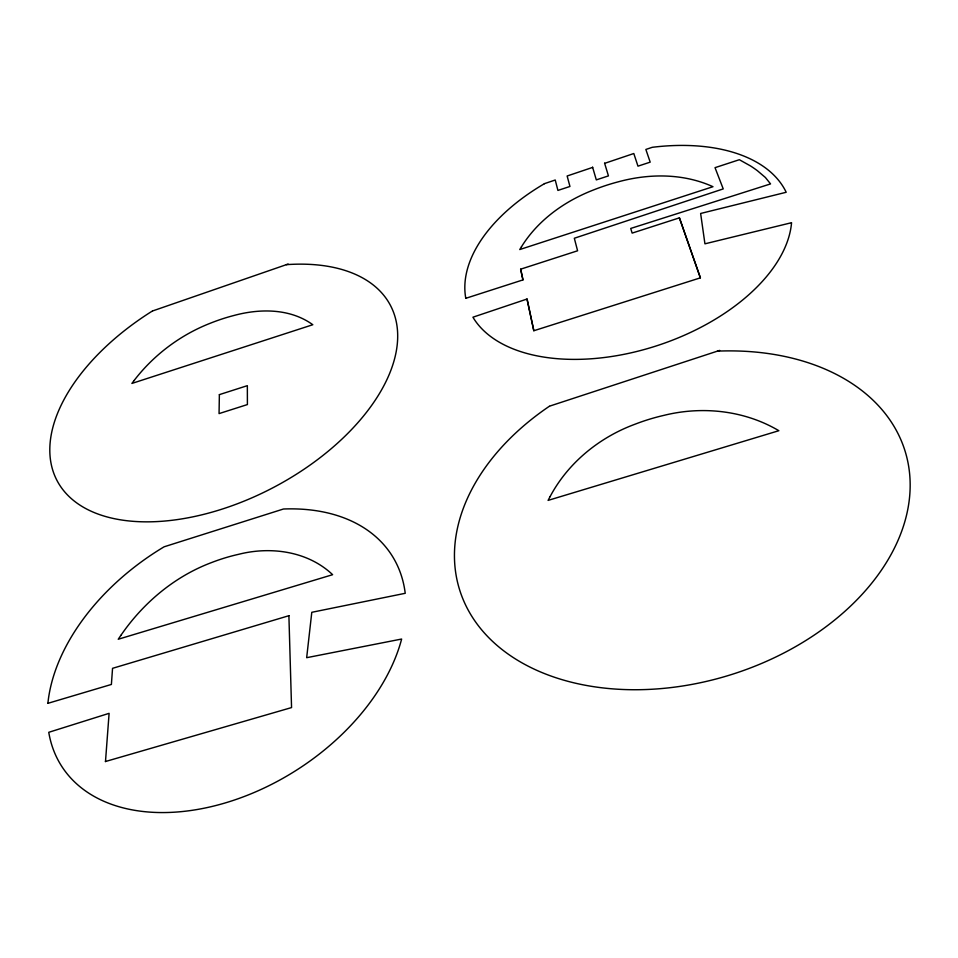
<?xml version="1.0" encoding="UTF-8"?>
<svg xmlns="http://www.w3.org/2000/svg" width="958" height="958" viewBox="0 0 958 958"><rect width="100%" height="100%" fill="white"/><g stroke="black" fill="none" stroke-linecap="round" stroke-linejoin="round"><path stroke-width="1.44" d="M105.488 761.55L109.104 713.339L48.762 732.307A195.899 129.797 -32.5 0 0 217.921 804.983A195.899 129.797 -32.5 0 0 401.641 639.034L306.668 657.691L311.793 612.306L405.222 593.301A195.899 129.785 -32.5 0 0 283.46 509.009L164.117 546.802A195.899 129.785 -32.5 0 0 47.9 703.292M152.741 310.907L288.142 264.049M544.395 183.673L555.233 180.008L557.915 190.426L569.95 186.463L567.136 175.997L592.655 167.399M604.642 163.351L633.801 153.519L637.968 166.165L650.195 162.142L645.86 149.46L652.266 147.304A169.243 97.596 -18.5 0 1 786.195 192.271L700.633 213.478L704.932 243.823L791.559 222.699A169.243 97.596 -18.5 0 1 649.752 347.946A169.243 97.596 -18.5 0 1 472.929 317.206L527.08 299.016L533.857 330.726L700.418 277.832L679.45 217.837L632.148 233.105L630.711 228.447L770.555 183.912L765.382 177.481L757.359 170.68A231.082 135.174 -19.8 0 0 750.473 165.914L739.348 159.711L715.027 167.662L723.23 188.906L574.321 238.243L577.59 250.78L520.625 269.186L522.912 279.892M550.036 406L719.662 350.4M465.72 298.333L522.996 279.892L520.697 269.186M288.981 615.683L112.553 668.325L111.391 684.455L47.972 703.304M105.404 761.538L291.555 707.579L288.897 615.671M679.366 217.837L700.334 277.832M604.57 163.111L608.438 175.889L596.307 179.888L592.583 167.147M526.996 299.016L533.774 330.726M717.458 351.131A233.285 161.878 -17.3 0 1 890.437 555.628A233.285 161.878 -17.3 0 1 538.36 671.019A233.285 161.878 -17.3 0 1 549.509 406.168M286.394 264.659A188.295 106.757 -27.7 0 1 364.495 414.814A188.295 106.757 -27.7 0 1 88.89 510.171A188.295 106.757 -27.7 0 1 152.322 311.051M465.792 298.345A169.243 97.596 -18.5 0 1 544.563 183.613M219.37 394.636L219.059 413.605L247.404 404.563L247.344 385.667L219.37 394.636M550.084 496.615L548.096 500.387L778.854 430.705C744.558 410.383 702.418 405.833 663.978 415.353A146.107 101.392 -17.4 0 0 634.831 424.286C599.229 437.447 567.974 462.906 550.084 496.615M521.487 246.733L519.763 249.547L712.968 186.702C683.329 173.242 649.117 173.386 618.126 181.864A122.48 70.736 -18.5 0 0 593.601 189.923C564.669 201.108 538.013 220.101 521.487 246.733M120.876 635.37L118.241 639.249L332.63 574.692C307.853 551.161 270.719 546.12 238.506 554.347A141.796 94.028 -32.5 0 0 211.371 562.633C174.44 576.56 143.101 603.001 120.876 635.37M134.096 380.53L131.893 383.44L312.799 324.726C290.082 308.248 259.702 308.44 233.644 315.565A118.002 66.928 -27.8 0 0 210.628 323.109C180.511 334.833 153.759 354.867 134.096 380.53"/></g></svg>
